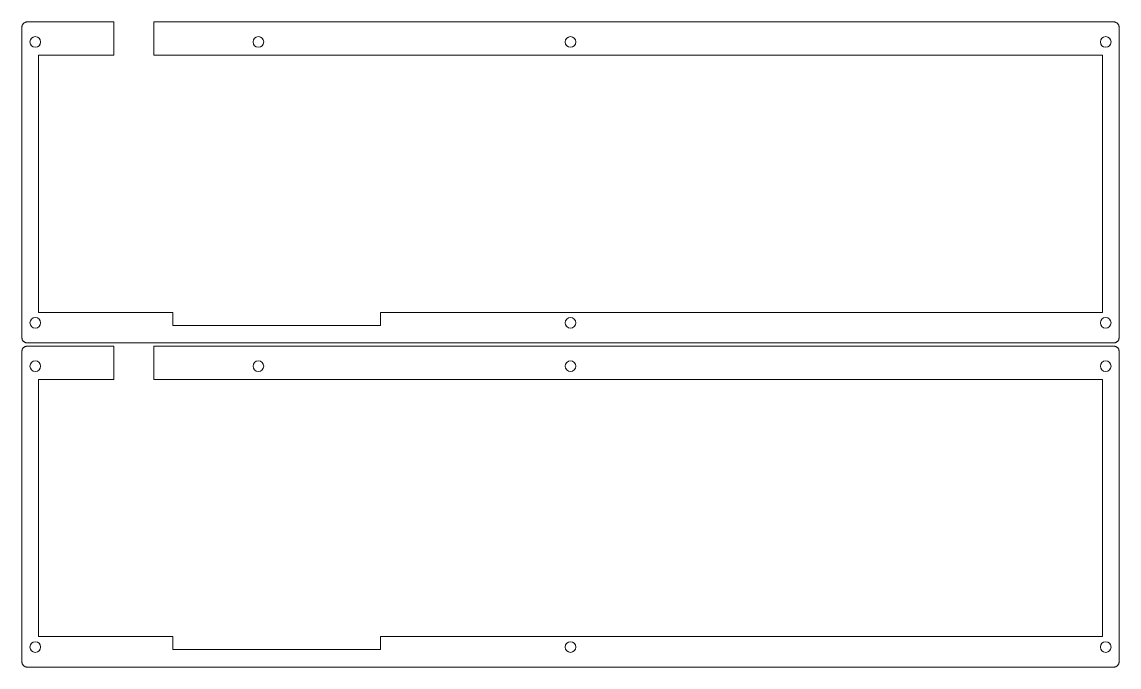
# Model space of a CAD drawing. Header units: millimetres. Extents: x -497 to 493, y -126 to 293.
# Drawn here: x 164.3 to 493.4, y 99.1 to 292.5 of the extents above; entities that cross this region are included whole.
import ezdxf

# ---------------------------------------------------------------- set-up
doc = ezdxf.new("R2010")
doc.units = ezdxf.units.MM
doc.header["$MEASUREMENT"] = 0
doc.layers.add('Layer 1', color=7, linetype='Continuous')

msp = doc.modelspace()

# ---------------------------------------------------------------- linework, layer by layer
at = {"layer": 'Layer 1', "lineweight": 9}
for points, knots in [([(491.8795, 292.4926), (491.8795, 292.4926), (491.9975, 292.4886), (491.9975, 292.4886), (491.9975, 292.4886), (491.9975, 292.4886), (492.1145, 292.4746), (492.1145, 292.4746), (492.1145, 292.4746), (492.1145, 292.4746), (492.2295, 292.4516), (492.2295, 292.4516), (492.2295, 292.4516), (492.2295, 292.4516), (492.3435, 292.4196), (492.3435, 292.4196), (492.3435, 292.4196), (492.3435, 292.4196), (492.4535, 292.3786), (492.4535, 292.3786), (492.4535, 292.3786), (492.4535, 292.3786), (492.5605, 292.3296), (492.5605, 292.3296), (492.5605, 292.3296), (492.5605, 292.3296), (492.6635, 292.2716), (492.6635, 292.2716), (492.6635, 292.2716), (492.6635, 292.2716), (492.7615, 292.2066), (492.7615, 292.2066), (492.7615, 292.2066), (492.7615, 292.2066), (492.8535, 292.1336), (492.8535, 292.1336), (492.8535, 292.1336), (492.8535, 292.1336), (492.9405, 292.0536), (492.9405, 292.0536), (492.9405, 292.0536), (492.9405, 292.0536), (493.0205, 291.9676), (493.0205, 291.9676), (493.0205, 291.9676), (493.0205, 291.9676), (493.0935, 291.8746), (493.0935, 291.8746), (493.0935, 291.8746), (493.0935, 291.8746), (493.1585, 291.7766), (493.1585, 291.7766), (493.1585, 291.7766), (493.1585, 291.7766), (493.2165, 291.6736), (493.2165, 291.6736), (493.2165, 291.6736), (493.2165, 291.6736), (493.2655, 291.5676), (493.2655, 291.5676), (493.2655, 291.5676), (493.2655, 291.5676), (493.3065, 291.4566), (493.3065, 291.4566), (493.3065, 291.4566), (493.3065, 291.4566), (493.3385, 291.3436), (493.3385, 291.3436), (493.3385, 291.3436), (493.3385, 291.3436), (493.3615, 291.2276), (493.3615, 291.2276), (493.3615, 291.2276), (493.3615, 291.2276), (493.3745, 291.1106), (493.3745, 291.1106), (493.3745, 291.1106), (493.3745, 291.1106), (493.3795, 290.9926), (493.3795, 290.9926), (493.3795, 290.9926), (493.3795, 290.9926), (493.3795, 197.7929), (493.3795, 197.7929), (493.3795, 197.7929), (493.3795, 197.7929), (493.3745, 197.6749), (493.3745, 197.6749), (493.3745, 197.6749), (493.3745, 197.6749), (493.3615, 197.5579), (493.3615, 197.5579), (493.3615, 197.5579), (493.3615, 197.5579), (493.3385, 197.4429), (493.3385, 197.4429), (493.3385, 197.4429), (493.3385, 197.4429), (493.3065, 197.3289), (493.3065, 197.3289), (493.3065, 197.3289), (493.3065, 197.3289), (493.2655, 197.2189), (493.2655, 197.2189), (493.2655, 197.2189), (493.2655, 197.2189), (493.2165, 197.1119), (493.2165, 197.1119), (493.2165, 197.1119), (493.2165, 197.1119), (493.1585, 197.0089), (493.1585, 197.0089), (493.1585, 197.0089), (493.1585, 197.0089), (493.0935, 196.9109), (493.0935, 196.9109), (493.0935, 196.9109), (493.0935, 196.9109), (493.0205, 196.8189), (493.0205, 196.8189), (493.0205, 196.8189), (493.0205, 196.8189), (492.9405, 196.7319), (492.9405, 196.7319), (492.9405, 196.7319), (492.9405, 196.7319), (492.8535, 196.6519), (492.8535, 196.6519), (492.8535, 196.6519), (492.8535, 196.6519), (492.7615, 196.5789), (492.7615, 196.5789), (492.7615, 196.5789), (492.7615, 196.5789), (492.6635, 196.5139), (492.6635, 196.5139), (492.6635, 196.5139), (492.6635, 196.5139), (492.5605, 196.4559), (492.5605, 196.4559), (492.5605, 196.4559), (492.5605, 196.4559), (492.4535, 196.4069), (492.4535, 196.4069), (492.4535, 196.4069), (492.4535, 196.4069), (492.3435, 196.3659), (492.3435, 196.3659), (492.3435, 196.3659), (492.3435, 196.3659), (492.2295, 196.3339), (492.2295, 196.3339), (492.2295, 196.3339), (492.2295, 196.3339), (492.1145, 196.3109), (492.1145, 196.3109), (492.1145, 196.3109), (492.1145, 196.3109), (491.9975, 196.2979), (491.9975, 196.2979), (491.9975, 196.2979), (491.9975, 196.2979), (491.8795, 196.2929), (491.8795, 196.2929), (491.8795, 196.2929), (491.8795, 196.2929), (165.7915, 196.2929), (165.7915, 196.2929), (165.7915, 196.2929), (165.7915, 196.2929), (165.6735, 196.2979), (165.6735, 196.2979), (165.6735, 196.2979), (165.6735, 196.2979), (165.5565, 196.3109), (165.5565, 196.3109), (165.5565, 196.3109), (165.5565, 196.3109), (165.4405, 196.3339), (165.4405, 196.3339), (165.4405, 196.3339), (165.4405, 196.3339), (165.3275, 196.3659), (165.3275, 196.3659), (165.3275, 196.3659), (165.3275, 196.3659), (165.2165, 196.4069), (165.2165, 196.4069), (165.2165, 196.4069), (165.2165, 196.4069), (165.1105, 196.4559), (165.1105, 196.4559), (165.1105, 196.4559), (165.1105, 196.4559), (165.0075, 196.5139), (165.0075, 196.5139), (165.0075, 196.5139), (165.0075, 196.5139), (164.9095, 196.5789), (164.9095, 196.5789), (164.9095, 196.5789), (164.9095, 196.5789), (164.8165, 196.6519), (164.8165, 196.6519), (164.8165, 196.6519), (164.8165, 196.6519), (164.7305, 196.7319), (164.7305, 196.7319), (164.7305, 196.7319), (164.7305, 196.7319), (164.6505, 196.8189), (164.6505, 196.8189), (164.6505, 196.8189), (164.6505, 196.8189), (164.5775, 196.9109), (164.5775, 196.9109), (164.5775, 196.9109), (164.5775, 196.9109), (164.5125, 197.0089), (164.5125, 197.0089), (164.5125, 197.0089), (164.5125, 197.0089), (164.4545, 197.1119), (164.4545, 197.1119), (164.4545, 197.1119), (164.4545, 197.1119), (164.4055, 197.2189), (164.4055, 197.2189), (164.4055, 197.2189), (164.4055, 197.2189), (164.3645, 197.3289), (164.3645, 197.3289), (164.3645, 197.3289), (164.3645, 197.3289), (164.3325, 197.4429), (164.3325, 197.4429), (164.3325, 197.4429), (164.3325, 197.4429), (164.3095, 197.5579), (164.3095, 197.5579), (164.3095, 197.5579), (164.3095, 197.5579), (164.2955, 197.6749), (164.2955, 197.6749), (164.2955, 197.6749), (164.2955, 197.6749), (164.2905, 197.7929), (164.2905, 197.7929), (164.2905, 197.7929), (164.2905, 197.7929), (164.2915, 290.9926), (164.2915, 290.9926), (164.2915, 290.9926), (164.2915, 290.9926), (164.2955, 291.1106), (164.2955, 291.1106), (164.2955, 291.1106), (164.2955, 291.1106), (164.3095, 291.2276), (164.3095, 291.2276), (164.3095, 291.2276), (164.3095, 291.2276), (164.3325, 291.3436), (164.3325, 291.3436), (164.3325, 291.3436), (164.3325, 291.3436), (164.3645, 291.4566), (164.3645, 291.4566), (164.3645, 291.4566), (164.3645, 291.4566), (164.4055, 291.5676), (164.4055, 291.5676), (164.4055, 291.5676), (164.4055, 291.5676), (164.4545, 291.6736), (164.4545, 291.6736), (164.4545, 291.6736), (164.4545, 291.6736), (164.5125, 291.7766), (164.5125, 291.7766), (164.5125, 291.7766), (164.5125, 291.7766), (164.5775, 291.8746), (164.5775, 291.8746), (164.5775, 291.8746), (164.5775, 291.8746), (164.6505, 291.9676), (164.6505, 291.9676), (164.6505, 291.9676), (164.6505, 291.9676), (164.7305, 292.0536), (164.7305, 292.0536), (164.7305, 292.0536), (164.7305, 292.0536), (164.8165, 292.1336), (164.8165, 292.1336), (164.8165, 292.1336), (164.8165, 292.1336), (164.9095, 292.2066), (164.9095, 292.2066), (164.9095, 292.2066), (164.9095, 292.2066), (165.0075, 292.2716), (165.0075, 292.2716), (165.0075, 292.2716), (165.0075, 292.2716), (165.1105, 292.3296), (165.1105, 292.3296), (165.1105, 292.3296), (165.1105, 292.3296), (165.2165, 292.3786), (165.2165, 292.3786), (165.2165, 292.3786), (165.2165, 292.3786), (165.3275, 292.4196), (165.3275, 292.4196), (165.3275, 292.4196), (165.3275, 292.4196), (165.4405, 292.4516), (165.4405, 292.4516), (165.4405, 292.4516), (165.4405, 292.4516), (165.5565, 292.4746), (165.5565, 292.4746), (165.5565, 292.4746), (165.5565, 292.4746), (165.6735, 292.4886), (165.6735, 292.4886), (165.6735, 292.4886), (165.6735, 292.4886), (165.7915, 292.4936), (165.7915, 292.4936), (165.7915, 292.4936), (165.7915, 292.4936), (191.866, 292.4935), (191.866, 292.4935), (191.866, 292.4935), (191.866, 292.4935), (191.866, 282.4946), (191.866, 282.4946), (191.866, 282.4946), (191.866, 282.4946), (169.2895, 282.4946), (169.2895, 282.4946), (169.2895, 282.4946), (169.2895, 282.4946), (169.2895, 205.4186), (169.2895, 205.4186), (169.2895, 205.4186), (183.5772, 205.4186), (195.2893, 205.4186), (209.577, 205.4186), (209.577, 205.4186), (209.577, 205.4186), (209.577, 201.5296), (209.577, 201.5296), (209.577, 201.5296), (209.577, 201.5296), (271.88, 201.5296), (271.88, 201.5296), (271.88, 201.5296), (271.88, 201.5296), (271.88, 205.4178), (271.88, 205.4178), (271.88, 205.4178), (344.905, 205.4178), (415.3545, 205.4178), (488.3795, 205.4178), (488.3795, 205.4178), (488.3795, 205.4178), (488.3795, 282.4946), (488.3795, 282.4946), (488.3795, 282.4946), (488.3795, 282.4946), (203.866, 282.4946), (203.866, 282.4946), (203.866, 282.4946), (203.866, 282.4946), (203.866, 292.4935), (203.866, 292.4935), (203.866, 292.4935), (203.866, 292.4935), (491.8795, 292.4926), (491.8795, 292.4926)], [0, 0, 0, 0, 0.01030928, 0.01030928, 0.01030928, 0.01030928, 0.02061856, 0.02061856, 0.02061856, 0.02061856, 0.03092784, 0.03092784, 0.03092784, 0.03092784, 0.04123711, 0.04123711, 0.04123711, 0.04123711, 0.05154639, 0.05154639, 0.05154639, 0.05154639, 0.06185567, 0.06185567, 0.06185567, 0.06185567, 0.07216495, 0.07216495, 0.07216495, 0.07216495, 0.08247423, 0.08247423, 0.08247423, 0.08247423, 0.09278351, 0.09278351, 0.09278351, 0.09278351, 0.10309278, 0.10309278, 0.10309278, 0.10309278, 0.11340206, 0.11340206, 0.11340206, 0.11340206, 0.12371134, 0.12371134, 0.12371134, 0.12371134, 0.13402062, 0.13402062, 0.13402062, 0.13402062, 0.1443299, 0.1443299, 0.1443299, 0.1443299, 0.15463918, 0.15463918, 0.15463918, 0.15463918, 0.16494845, 0.16494845, 0.16494845, 0.16494845, 0.17525773, 0.17525773, 0.17525773, 0.17525773, 0.18556701, 0.18556701, 0.18556701, 0.18556701, 0.19587629, 0.19587629, 0.19587629, 0.19587629, 0.20618557, 0.20618557, 0.20618557, 0.20618557, 0.21649485, 0.21649485, 0.21649485, 0.21649485, 0.22680412, 0.22680412, 0.22680412, 0.22680412, 0.2371134, 0.2371134, 0.2371134, 0.2371134, 0.24742268, 0.24742268, 0.24742268, 0.24742268, 0.25773196, 0.25773196, 0.25773196, 0.25773196, 0.26804124, 0.26804124, 0.26804124, 0.26804124, 0.27835052, 0.27835052, 0.27835052, 0.27835052, 0.28865979, 0.28865979, 0.28865979, 0.28865979, 0.29896907, 0.29896907, 0.29896907, 0.29896907, 0.30927835, 0.30927835, 0.30927835, 0.30927835, 0.31958763, 0.31958763, 0.31958763, 0.31958763, 0.32989691, 0.32989691, 0.32989691, 0.32989691, 0.34020619, 0.34020619, 0.34020619, 0.34020619, 0.35051546, 0.35051546, 0.35051546, 0.35051546, 0.36082474, 0.36082474, 0.36082474, 0.36082474, 0.37113402, 0.37113402, 0.37113402, 0.37113402, 0.3814433, 0.3814433, 0.3814433, 0.3814433, 0.39175258, 0.39175258, 0.39175258, 0.39175258, 0.40206186, 0.40206186, 0.40206186, 0.40206186, 0.41237113, 0.41237113, 0.41237113, 0.41237113, 0.42268041, 0.42268041, 0.42268041, 0.42268041, 0.43298969, 0.43298969, 0.43298969, 0.43298969, 0.44329897, 0.44329897, 0.44329897, 0.44329897, 0.45360825, 0.45360825, 0.45360825, 0.45360825, 0.46391753, 0.46391753, 0.46391753, 0.46391753, 0.4742268, 0.4742268, 0.4742268, 0.4742268, 0.48453608, 0.48453608, 0.48453608, 0.48453608, 0.49484536, 0.49484536, 0.49484536, 0.49484536, 0.50515464, 0.50515464, 0.50515464, 0.50515464, 0.51546392, 0.51546392, 0.51546392, 0.51546392, 0.5257732, 0.5257732, 0.5257732, 0.5257732, 0.53608247, 0.53608247, 0.53608247, 0.53608247, 0.54639175, 0.54639175, 0.54639175, 0.54639175, 0.55670103, 0.55670103, 0.55670103, 0.55670103, 0.56701031, 0.56701031, 0.56701031, 0.56701031, 0.57731959, 0.57731959, 0.57731959, 0.57731959, 0.58762887, 0.58762887, 0.58762887, 0.58762887, 0.59793814, 0.59793814, 0.59793814, 0.59793814, 0.60824742, 0.60824742, 0.60824742, 0.60824742, 0.6185567, 0.6185567, 0.6185567, 0.6185567, 0.62886598, 0.62886598, 0.62886598, 0.62886598, 0.63917526, 0.63917526, 0.63917526, 0.63917526, 0.64948454, 0.64948454, 0.64948454, 0.64948454, 0.65979381, 0.65979381, 0.65979381, 0.65979381, 0.67010309, 0.67010309, 0.67010309, 0.67010309, 0.68041237, 0.68041237, 0.68041237, 0.68041237, 0.69072165, 0.69072165, 0.69072165, 0.69072165, 0.70103093, 0.70103093, 0.70103093, 0.70103093, 0.71134021, 0.71134021, 0.71134021, 0.71134021, 0.72164948, 0.72164948, 0.72164948, 0.72164948, 0.73195876, 0.73195876, 0.73195876, 0.73195876, 0.74226804, 0.74226804, 0.74226804, 0.74226804, 0.75257732, 0.75257732, 0.75257732, 0.75257732, 0.7628866, 0.7628866, 0.7628866, 0.7628866, 0.77319588, 0.77319588, 0.77319588, 0.77319588, 0.78350515, 0.78350515, 0.78350515, 0.78350515, 0.79381443, 0.79381443, 0.79381443, 0.79381443, 0.80412371, 0.80412371, 0.80412371, 0.80412371, 0.81443299, 0.81443299, 0.81443299, 0.81443299, 0.82474227, 0.82474227, 0.82474227, 0.82474227, 0.83505155, 0.83505155, 0.83505155, 0.83505155, 0.84536082, 0.84536082, 0.84536082, 0.84536082, 0.8556701, 0.8556701, 0.8556701, 0.8556701, 0.86597938, 0.86597938, 0.86597938, 0.86597938, 0.87628866, 0.87628866, 0.87628866, 0.87628866, 0.88659794, 0.88659794, 0.88659794, 0.88659794, 0.89690722, 0.89690722, 0.89690722, 0.89690722, 0.90721649, 0.90721649, 0.90721649, 0.90721649, 0.91752577, 0.91752577, 0.91752577, 0.91752577, 0.92783505, 0.92783505, 0.92783505, 0.92783505, 0.93814433, 0.93814433, 0.93814433, 0.93814433, 0.94845361, 0.94845361, 0.94845361, 0.94845361, 0.95876289, 0.95876289, 0.95876289, 0.95876289, 0.96907216, 0.96907216, 0.96907216, 0.96907216, 0.97938144, 0.97938144, 0.97938144, 0.97938144, 1, 1, 1, 1]), ([(168.2907, 288.0939), (169.1744, 288.0939), (169.8907, 287.3776), (169.8907, 286.4939), (169.8907, 286.4939), (169.8907, 285.6102), (169.1744, 284.8939), (168.2907, 284.8939), (168.2907, 284.8939), (167.407, 284.8939), (166.6907, 285.6102), (166.6907, 286.4939), (166.6907, 286.4939), (166.6907, 287.3776), (167.407, 288.0939), (168.2907, 288.0939)], [0, 0, 0, 0, 0.2, 0.2, 0.2, 0.2, 0.4, 0.4, 0.4, 0.4, 0.6, 0.6, 0.6, 0.6, 1, 1, 1, 1]), ([(235.2017, 288.0937), (236.0854, 288.0937), (236.8017, 287.3774), (236.8017, 286.4937), (236.8017, 286.4937), (236.8017, 285.61), (236.0854, 284.8937), (235.2017, 284.8937), (235.2017, 284.8937), (234.318, 284.8937), (233.6017, 285.61), (233.6017, 286.4937), (233.6017, 286.4937), (233.6017, 287.3774), (234.318, 288.0937), (235.2017, 288.0937)], [0, 0, 0, 0, 0.2, 0.2, 0.2, 0.2, 0.4, 0.4, 0.4, 0.4, 0.6, 0.6, 0.6, 0.6, 1, 1, 1, 1]), ([(328.8355, 288.0937), (327.9518, 288.0937), (327.2355, 287.3774), (327.2355, 286.4937), (327.2355, 286.4937), (327.2355, 285.61), (327.9518, 284.8937), (328.8355, 284.8937), (328.8355, 284.8937), (329.7192, 284.8937), (330.4355, 285.61), (330.4355, 286.4937), (330.4355, 286.4937), (330.4355, 287.3774), (329.7192, 288.0937), (328.8355, 288.0937)], [0, 0, 0, 0, 0.2, 0.2, 0.2, 0.2, 0.4, 0.4, 0.4, 0.4, 0.6, 0.6, 0.6, 0.6, 1, 1, 1, 1]), ([(489.3802, 288.0937), (490.2639, 288.0937), (490.9802, 287.3774), (490.9802, 286.4937), (490.9802, 286.4937), (490.9802, 285.61), (490.2639, 284.8937), (489.3802, 284.8937), (489.3802, 284.8937), (488.4965, 284.8937), (487.7802, 285.61), (487.7802, 286.4937), (487.7802, 286.4937), (487.7802, 287.3774), (488.4965, 288.0937), (489.3802, 288.0937)], [0, 0, 0, 0, 0.2, 0.2, 0.2, 0.2, 0.4, 0.4, 0.4, 0.4, 0.6, 0.6, 0.6, 0.6, 1, 1, 1, 1]), ([(168.2898, 203.8922), (169.1735, 203.8922), (169.8898, 203.1759), (169.8898, 202.2922), (169.8898, 202.2922), (169.8898, 201.4085), (169.1735, 200.6922), (168.2898, 200.6922), (168.2898, 200.6922), (167.4061, 200.6922), (166.6898, 201.4085), (166.6898, 202.2922), (166.6898, 202.2922), (166.6898, 203.1759), (167.4061, 203.8922), (168.2898, 203.8922)], [0, 0, 0, 0, 0.2, 0.2, 0.2, 0.2, 0.4, 0.4, 0.4, 0.4, 0.6, 0.6, 0.6, 0.6, 1, 1, 1, 1]), ([(328.8355, 203.892), (327.9518, 203.892), (327.2355, 203.1757), (327.2355, 202.292), (327.2355, 202.292), (327.2355, 201.4083), (327.9518, 200.692), (328.8355, 200.692), (328.8355, 200.692), (329.7192, 200.692), (330.4355, 201.4083), (330.4355, 202.292), (330.4355, 202.292), (330.4355, 203.1757), (329.7192, 203.892), (328.8355, 203.892)], [0, 0, 0, 0, 0.2, 0.2, 0.2, 0.2, 0.4, 0.4, 0.4, 0.4, 0.6, 0.6, 0.6, 0.6, 1, 1, 1, 1]), ([(489.3802, 203.8922), (490.2639, 203.8922), (490.9802, 203.1759), (490.9802, 202.2922), (490.9802, 202.2922), (490.9802, 201.4085), (490.2639, 200.6922), (489.3802, 200.6922), (489.3802, 200.6922), (488.4965, 200.6922), (487.7802, 201.4085), (487.7802, 202.2922), (487.7802, 202.2922), (487.7802, 203.1759), (488.4965, 203.8922), (489.3802, 203.8922)], [0, 0, 0, 0, 0.2, 0.2, 0.2, 0.2, 0.4, 0.4, 0.4, 0.4, 0.6, 0.6, 0.6, 0.6, 1, 1, 1, 1]), ([(491.8795, 195.2755), (491.8795, 195.2755), (491.9975, 195.2715), (491.9975, 195.2715), (491.9975, 195.2715), (491.9975, 195.2715), (492.1145, 195.2575), (492.1145, 195.2575), (492.1145, 195.2575), (492.1145, 195.2575), (492.2295, 195.2345), (492.2295, 195.2345), (492.2295, 195.2345), (492.2295, 195.2345), (492.3435, 195.2025), (492.3435, 195.2025), (492.3435, 195.2025), (492.3435, 195.2025), (492.4535, 195.1615), (492.4535, 195.1615), (492.4535, 195.1615), (492.4535, 195.1615), (492.5605, 195.1125), (492.5605, 195.1125), (492.5605, 195.1125), (492.5605, 195.1125), (492.6635, 195.0545), (492.6635, 195.0545), (492.6635, 195.0545), (492.6635, 195.0545), (492.7615, 194.9895), (492.7615, 194.9895), (492.7615, 194.9895), (492.7615, 194.9895), (492.8535, 194.9165), (492.8535, 194.9165), (492.8535, 194.9165), (492.8535, 194.9165), (492.9405, 194.8365), (492.9405, 194.8365), (492.9405, 194.8365), (492.9405, 194.8365), (493.0205, 194.7505), (493.0205, 194.7505), (493.0205, 194.7505), (493.0205, 194.7505), (493.0935, 194.6575), (493.0935, 194.6575), (493.0935, 194.6575), (493.0935, 194.6575), (493.1585, 194.5595), (493.1585, 194.5595), (493.1585, 194.5595), (493.1585, 194.5595), (493.2165, 194.4565), (493.2165, 194.4565), (493.2165, 194.4565), (493.2165, 194.4565), (493.2655, 194.3505), (493.2655, 194.3505), (493.2655, 194.3505), (493.2655, 194.3505), (493.3065, 194.2395), (493.3065, 194.2395), (493.3065, 194.2395), (493.3065, 194.2395), (493.3385, 194.1265), (493.3385, 194.1265), (493.3385, 194.1265), (493.3385, 194.1265), (493.3615, 194.0105), (493.3615, 194.0105), (493.3615, 194.0105), (493.3615, 194.0105), (493.3745, 193.8935), (493.3745, 193.8935), (493.3745, 193.8935), (493.3745, 193.8935), (493.3795, 193.7755), (493.3795, 193.7755), (493.3795, 193.7755), (493.3795, 193.7755), (493.3795, 100.5758), (493.3795, 100.5758), (493.3795, 100.5758), (493.3795, 100.5758), (493.3745, 100.4578), (493.3745, 100.4578), (493.3745, 100.4578), (493.3745, 100.4578), (493.3615, 100.3408), (493.3615, 100.3408), (493.3615, 100.3408), (493.3615, 100.3408), (493.3385, 100.2258), (493.3385, 100.2258), (493.3385, 100.2258), (493.3385, 100.2258), (493.3065, 100.1118), (493.3065, 100.1118), (493.3065, 100.1118), (493.3065, 100.1118), (493.2655, 100.0018), (493.2655, 100.0018), (493.2655, 100.0018), (493.2655, 100.0018), (493.2165, 99.8948), (493.2165, 99.8948), (493.2165, 99.8948), (493.2165, 99.8948), (493.1585, 99.7918), (493.1585, 99.7918), (493.1585, 99.7918), (493.1585, 99.7918), (493.0935, 99.6938), (493.0935, 99.6938), (493.0935, 99.6938), (493.0935, 99.6938), (493.0205, 99.6018), (493.0205, 99.6018), (493.0205, 99.6018), (493.0205, 99.6018), (492.9405, 99.5148), (492.9405, 99.5148), (492.9405, 99.5148), (492.9405, 99.5148), (492.8535, 99.4348), (492.8535, 99.4348), (492.8535, 99.4348), (492.8535, 99.4348), (492.7615, 99.3618), (492.7615, 99.3618), (492.7615, 99.3618), (492.7615, 99.3618), (492.6635, 99.2968), (492.6635, 99.2968), (492.6635, 99.2968), (492.6635, 99.2968), (492.5605, 99.2388), (492.5605, 99.2388), (492.5605, 99.2388), (492.5605, 99.2388), (492.4535, 99.1898), (492.4535, 99.1898), (492.4535, 99.1898), (492.4535, 99.1898), (492.3435, 99.1488), (492.3435, 99.1488), (492.3435, 99.1488), (492.3435, 99.1488), (492.2295, 99.1168), (492.2295, 99.1168), (492.2295, 99.1168), (492.2295, 99.1168), (492.1145, 99.0938), (492.1145, 99.0938), (492.1145, 99.0938), (492.1145, 99.0938), (491.9975, 99.0808), (491.9975, 99.0808), (491.9975, 99.0808), (491.9975, 99.0808), (491.8795, 99.0758), (491.8795, 99.0758), (491.8795, 99.0758), (491.8795, 99.0758), (165.7915, 99.0758), (165.7915, 99.0758), (165.7915, 99.0758), (165.7915, 99.0758), (165.6735, 99.0808), (165.6735, 99.0808), (165.6735, 99.0808), (165.6735, 99.0808), (165.5565, 99.0938), (165.5565, 99.0938), (165.5565, 99.0938), (165.5565, 99.0938), (165.4405, 99.1168), (165.4405, 99.1168), (165.4405, 99.1168), (165.4405, 99.1168), (165.3275, 99.1488), (165.3275, 99.1488), (165.3275, 99.1488), (165.3275, 99.1488), (165.2165, 99.1898), (165.2165, 99.1898), (165.2165, 99.1898), (165.2165, 99.1898), (165.1105, 99.2388), (165.1105, 99.2388), (165.1105, 99.2388), (165.1105, 99.2388), (165.0075, 99.2968), (165.0075, 99.2968), (165.0075, 99.2968), (165.0075, 99.2968), (164.9095, 99.3618), (164.9095, 99.3618), (164.9095, 99.3618), (164.9095, 99.3618), (164.8165, 99.4348), (164.8165, 99.4348), (164.8165, 99.4348), (164.8165, 99.4348), (164.7305, 99.5148), (164.7305, 99.5148), (164.7305, 99.5148), (164.7305, 99.5148), (164.6505, 99.6018), (164.6505, 99.6018), (164.6505, 99.6018), (164.6505, 99.6018), (164.5775, 99.6938), (164.5775, 99.6938), (164.5775, 99.6938), (164.5775, 99.6938), (164.5125, 99.7918), (164.5125, 99.7918), (164.5125, 99.7918), (164.5125, 99.7918), (164.4545, 99.8948), (164.4545, 99.8948), (164.4545, 99.8948), (164.4545, 99.8948), (164.4055, 100.0018), (164.4055, 100.0018), (164.4055, 100.0018), (164.4055, 100.0018), (164.3645, 100.1118), (164.3645, 100.1118), (164.3645, 100.1118), (164.3645, 100.1118), (164.3325, 100.2258), (164.3325, 100.2258), (164.3325, 100.2258), (164.3325, 100.2258), (164.3095, 100.3408), (164.3095, 100.3408), (164.3095, 100.3408), (164.3095, 100.3408), (164.2955, 100.4578), (164.2955, 100.4578), (164.2955, 100.4578), (164.2955, 100.4578), (164.2905, 100.5758), (164.2905, 100.5758), (164.2905, 100.5758), (164.2905, 100.5758), (164.2915, 193.7755), (164.2915, 193.7755), (164.2915, 193.7755), (164.2915, 193.7755), (164.2955, 193.8935), (164.2955, 193.8935), (164.2955, 193.8935), (164.2955, 193.8935), (164.3095, 194.0105), (164.3095, 194.0105), (164.3095, 194.0105), (164.3095, 194.0105), (164.3325, 194.1265), (164.3325, 194.1265), (164.3325, 194.1265), (164.3325, 194.1265), (164.3645, 194.2395), (164.3645, 194.2395), (164.3645, 194.2395), (164.3645, 194.2395), (164.4055, 194.3505), (164.4055, 194.3505), (164.4055, 194.3505), (164.4055, 194.3505), (164.4545, 194.4565), (164.4545, 194.4565), (164.4545, 194.4565), (164.4545, 194.4565), (164.5125, 194.5595), (164.5125, 194.5595), (164.5125, 194.5595), (164.5125, 194.5595), (164.5775, 194.6575), (164.5775, 194.6575), (164.5775, 194.6575), (164.5775, 194.6575), (164.6505, 194.7505), (164.6505, 194.7505), (164.6505, 194.7505), (164.6505, 194.7505), (164.7305, 194.8365), (164.7305, 194.8365), (164.7305, 194.8365), (164.7305, 194.8365), (164.8165, 194.9165), (164.8165, 194.9165), (164.8165, 194.9165), (164.8165, 194.9165), (164.9095, 194.9895), (164.9095, 194.9895), (164.9095, 194.9895), (164.9095, 194.9895), (165.0075, 195.0545), (165.0075, 195.0545), (165.0075, 195.0545), (165.0075, 195.0545), (165.1105, 195.1125), (165.1105, 195.1125), (165.1105, 195.1125), (165.1105, 195.1125), (165.2165, 195.1615), (165.2165, 195.1615), (165.2165, 195.1615), (165.2165, 195.1615), (165.3275, 195.2025), (165.3275, 195.2025), (165.3275, 195.2025), (165.3275, 195.2025), (165.4405, 195.2345), (165.4405, 195.2345), (165.4405, 195.2345), (165.4405, 195.2345), (165.5565, 195.2575), (165.5565, 195.2575), (165.5565, 195.2575), (165.5565, 195.2575), (165.6735, 195.2715), (165.6735, 195.2715), (165.6735, 195.2715), (165.6735, 195.2715), (165.7915, 195.2765), (165.7915, 195.2765), (165.7915, 195.2765), (165.7915, 195.2765), (191.866, 195.2764), (191.866, 195.2764), (191.866, 195.2764), (191.866, 195.2764), (191.866, 185.2775), (191.866, 185.2775), (191.866, 185.2775), (191.866, 185.2775), (169.2895, 185.2775), (169.2895, 185.2775), (169.2895, 185.2775), (169.2895, 185.2775), (169.2895, 108.2015), (169.2895, 108.2015), (169.2895, 108.2015), (183.5772, 108.2015), (195.2893, 108.2015), (209.577, 108.2015), (209.577, 108.2015), (209.577, 108.2015), (209.577, 104.3125), (209.577, 104.3125), (209.577, 104.3125), (209.577, 104.3125), (271.88, 104.3125), (271.88, 104.3125), (271.88, 104.3125), (271.88, 104.3125), (271.88, 108.2007), (271.88, 108.2007), (271.88, 108.2007), (344.905, 108.2007), (415.3545, 108.2007), (488.3795, 108.2007), (488.3795, 108.2007), (488.3795, 108.2007), (488.3795, 185.2775), (488.3795, 185.2775), (488.3795, 185.2775), (488.3795, 185.2775), (203.866, 185.2775), (203.866, 185.2775), (203.866, 185.2775), (203.866, 185.2775), (203.866, 195.2764), (203.866, 195.2764), (203.866, 195.2764), (203.866, 195.2764), (491.8795, 195.2755), (491.8795, 195.2755)], [0, 0, 0, 0, 0.01030928, 0.01030928, 0.01030928, 0.01030928, 0.02061856, 0.02061856, 0.02061856, 0.02061856, 0.03092784, 0.03092784, 0.03092784, 0.03092784, 0.04123711, 0.04123711, 0.04123711, 0.04123711, 0.05154639, 0.05154639, 0.05154639, 0.05154639, 0.06185567, 0.06185567, 0.06185567, 0.06185567, 0.07216495, 0.07216495, 0.07216495, 0.07216495, 0.08247423, 0.08247423, 0.08247423, 0.08247423, 0.09278351, 0.09278351, 0.09278351, 0.09278351, 0.10309278, 0.10309278, 0.10309278, 0.10309278, 0.11340206, 0.11340206, 0.11340206, 0.11340206, 0.12371134, 0.12371134, 0.12371134, 0.12371134, 0.13402062, 0.13402062, 0.13402062, 0.13402062, 0.1443299, 0.1443299, 0.1443299, 0.1443299, 0.15463918, 0.15463918, 0.15463918, 0.15463918, 0.16494845, 0.16494845, 0.16494845, 0.16494845, 0.17525773, 0.17525773, 0.17525773, 0.17525773, 0.18556701, 0.18556701, 0.18556701, 0.18556701, 0.19587629, 0.19587629, 0.19587629, 0.19587629, 0.20618557, 0.20618557, 0.20618557, 0.20618557, 0.21649485, 0.21649485, 0.21649485, 0.21649485, 0.22680412, 0.22680412, 0.22680412, 0.22680412, 0.2371134, 0.2371134, 0.2371134, 0.2371134, 0.24742268, 0.24742268, 0.24742268, 0.24742268, 0.25773196, 0.25773196, 0.25773196, 0.25773196, 0.26804124, 0.26804124, 0.26804124, 0.26804124, 0.27835052, 0.27835052, 0.27835052, 0.27835052, 0.28865979, 0.28865979, 0.28865979, 0.28865979, 0.29896907, 0.29896907, 0.29896907, 0.29896907, 0.30927835, 0.30927835, 0.30927835, 0.30927835, 0.31958763, 0.31958763, 0.31958763, 0.31958763, 0.32989691, 0.32989691, 0.32989691, 0.32989691, 0.34020619, 0.34020619, 0.34020619, 0.34020619, 0.35051546, 0.35051546, 0.35051546, 0.35051546, 0.36082474, 0.36082474, 0.36082474, 0.36082474, 0.37113402, 0.37113402, 0.37113402, 0.37113402, 0.3814433, 0.3814433, 0.3814433, 0.3814433, 0.39175258, 0.39175258, 0.39175258, 0.39175258, 0.40206186, 0.40206186, 0.40206186, 0.40206186, 0.41237113, 0.41237113, 0.41237113, 0.41237113, 0.42268041, 0.42268041, 0.42268041, 0.42268041, 0.43298969, 0.43298969, 0.43298969, 0.43298969, 0.44329897, 0.44329897, 0.44329897, 0.44329897, 0.45360825, 0.45360825, 0.45360825, 0.45360825, 0.46391753, 0.46391753, 0.46391753, 0.46391753, 0.4742268, 0.4742268, 0.4742268, 0.4742268, 0.48453608, 0.48453608, 0.48453608, 0.48453608, 0.49484536, 0.49484536, 0.49484536, 0.49484536, 0.50515464, 0.50515464, 0.50515464, 0.50515464, 0.51546392, 0.51546392, 0.51546392, 0.51546392, 0.5257732, 0.5257732, 0.5257732, 0.5257732, 0.53608247, 0.53608247, 0.53608247, 0.53608247, 0.54639175, 0.54639175, 0.54639175, 0.54639175, 0.55670103, 0.55670103, 0.55670103, 0.55670103, 0.56701031, 0.56701031, 0.56701031, 0.56701031, 0.57731959, 0.57731959, 0.57731959, 0.57731959, 0.58762887, 0.58762887, 0.58762887, 0.58762887, 0.59793814, 0.59793814, 0.59793814, 0.59793814, 0.60824742, 0.60824742, 0.60824742, 0.60824742, 0.6185567, 0.6185567, 0.6185567, 0.6185567, 0.62886598, 0.62886598, 0.62886598, 0.62886598, 0.63917526, 0.63917526, 0.63917526, 0.63917526, 0.64948454, 0.64948454, 0.64948454, 0.64948454, 0.65979381, 0.65979381, 0.65979381, 0.65979381, 0.67010309, 0.67010309, 0.67010309, 0.67010309, 0.68041237, 0.68041237, 0.68041237, 0.68041237, 0.69072165, 0.69072165, 0.69072165, 0.69072165, 0.70103093, 0.70103093, 0.70103093, 0.70103093, 0.71134021, 0.71134021, 0.71134021, 0.71134021, 0.72164948, 0.72164948, 0.72164948, 0.72164948, 0.73195876, 0.73195876, 0.73195876, 0.73195876, 0.74226804, 0.74226804, 0.74226804, 0.74226804, 0.75257732, 0.75257732, 0.75257732, 0.75257732, 0.7628866, 0.7628866, 0.7628866, 0.7628866, 0.77319588, 0.77319588, 0.77319588, 0.77319588, 0.78350515, 0.78350515, 0.78350515, 0.78350515, 0.79381443, 0.79381443, 0.79381443, 0.79381443, 0.80412371, 0.80412371, 0.80412371, 0.80412371, 0.81443299, 0.81443299, 0.81443299, 0.81443299, 0.82474227, 0.82474227, 0.82474227, 0.82474227, 0.83505155, 0.83505155, 0.83505155, 0.83505155, 0.84536082, 0.84536082, 0.84536082, 0.84536082, 0.8556701, 0.8556701, 0.8556701, 0.8556701, 0.86597938, 0.86597938, 0.86597938, 0.86597938, 0.87628866, 0.87628866, 0.87628866, 0.87628866, 0.88659794, 0.88659794, 0.88659794, 0.88659794, 0.89690722, 0.89690722, 0.89690722, 0.89690722, 0.90721649, 0.90721649, 0.90721649, 0.90721649, 0.91752577, 0.91752577, 0.91752577, 0.91752577, 0.92783505, 0.92783505, 0.92783505, 0.92783505, 0.93814433, 0.93814433, 0.93814433, 0.93814433, 0.94845361, 0.94845361, 0.94845361, 0.94845361, 0.95876289, 0.95876289, 0.95876289, 0.95876289, 0.96907216, 0.96907216, 0.96907216, 0.96907216, 0.97938144, 0.97938144, 0.97938144, 0.97938144, 1, 1, 1, 1]), ([(168.2907, 190.8768), (169.1744, 190.8768), (169.8907, 190.1605), (169.8907, 189.2768), (169.8907, 189.2768), (169.8907, 188.3931), (169.1744, 187.6768), (168.2907, 187.6768), (168.2907, 187.6768), (167.407, 187.6768), (166.6907, 188.3931), (166.6907, 189.2768), (166.6907, 189.2768), (166.6907, 190.1605), (167.407, 190.8768), (168.2907, 190.8768)], [0, 0, 0, 0, 0.2, 0.2, 0.2, 0.2, 0.4, 0.4, 0.4, 0.4, 0.6, 0.6, 0.6, 0.6, 1, 1, 1, 1]), ([(235.2017, 190.8766), (236.0854, 190.8766), (236.8017, 190.1603), (236.8017, 189.2766), (236.8017, 189.2766), (236.8017, 188.3929), (236.0854, 187.6766), (235.2017, 187.6766), (235.2017, 187.6766), (234.318, 187.6766), (233.6017, 188.3929), (233.6017, 189.2766), (233.6017, 189.2766), (233.6017, 190.1603), (234.318, 190.8766), (235.2017, 190.8766)], [0, 0, 0, 0, 0.2, 0.2, 0.2, 0.2, 0.4, 0.4, 0.4, 0.4, 0.6, 0.6, 0.6, 0.6, 1, 1, 1, 1]), ([(328.8355, 190.8766), (327.9518, 190.8766), (327.2355, 190.1603), (327.2355, 189.2766), (327.2355, 189.2766), (327.2355, 188.3929), (327.9518, 187.6766), (328.8355, 187.6766), (328.8355, 187.6766), (329.7192, 187.6766), (330.4355, 188.3929), (330.4355, 189.2766), (330.4355, 189.2766), (330.4355, 190.1603), (329.7192, 190.8766), (328.8355, 190.8766)], [0, 0, 0, 0, 0.2, 0.2, 0.2, 0.2, 0.4, 0.4, 0.4, 0.4, 0.6, 0.6, 0.6, 0.6, 1, 1, 1, 1]), ([(489.3802, 190.8766), (490.2639, 190.8766), (490.9802, 190.1603), (490.9802, 189.2766), (490.9802, 189.2766), (490.9802, 188.3929), (490.2639, 187.6766), (489.3802, 187.6766), (489.3802, 187.6766), (488.4965, 187.6766), (487.7802, 188.3929), (487.7802, 189.2766), (487.7802, 189.2766), (487.7802, 190.1603), (488.4965, 190.8766), (489.3802, 190.8766)], [0, 0, 0, 0, 0.2, 0.2, 0.2, 0.2, 0.4, 0.4, 0.4, 0.4, 0.6, 0.6, 0.6, 0.6, 1, 1, 1, 1]), ([(168.2898, 106.6751), (169.1735, 106.6751), (169.8898, 105.9588), (169.8898, 105.0751), (169.8898, 105.0751), (169.8898, 104.1914), (169.1735, 103.4751), (168.2898, 103.4751), (168.2898, 103.4751), (167.4061, 103.4751), (166.6898, 104.1914), (166.6898, 105.0751), (166.6898, 105.0751), (166.6898, 105.9588), (167.4061, 106.6751), (168.2898, 106.6751)], [0, 0, 0, 0, 0.2, 0.2, 0.2, 0.2, 0.4, 0.4, 0.4, 0.4, 0.6, 0.6, 0.6, 0.6, 1, 1, 1, 1]), ([(328.8355, 106.6749), (327.9518, 106.6749), (327.2355, 105.9586), (327.2355, 105.0749), (327.2355, 105.0749), (327.2355, 104.1912), (327.9518, 103.4749), (328.8355, 103.4749), (328.8355, 103.4749), (329.7192, 103.4749), (330.4355, 104.1912), (330.4355, 105.0749), (330.4355, 105.0749), (330.4355, 105.9586), (329.7192, 106.6749), (328.8355, 106.6749)], [0, 0, 0, 0, 0.2, 0.2, 0.2, 0.2, 0.4, 0.4, 0.4, 0.4, 0.6, 0.6, 0.6, 0.6, 1, 1, 1, 1]), ([(489.3802, 106.6751), (490.2639, 106.6751), (490.9802, 105.9588), (490.9802, 105.0751), (490.9802, 105.0751), (490.9802, 104.1914), (490.2639, 103.4751), (489.3802, 103.4751), (489.3802, 103.4751), (488.4965, 103.4751), (487.7802, 104.1914), (487.7802, 105.0751), (487.7802, 105.0751), (487.7802, 105.9588), (488.4965, 106.6751), (489.3802, 106.6751)], [0, 0, 0, 0, 0.2, 0.2, 0.2, 0.2, 0.4, 0.4, 0.4, 0.4, 0.6, 0.6, 0.6, 0.6, 1, 1, 1, 1])]:
    msp.add_open_spline(points, degree=3, knots=knots, dxfattribs=at)

doc.saveas('drawing.dxf')
